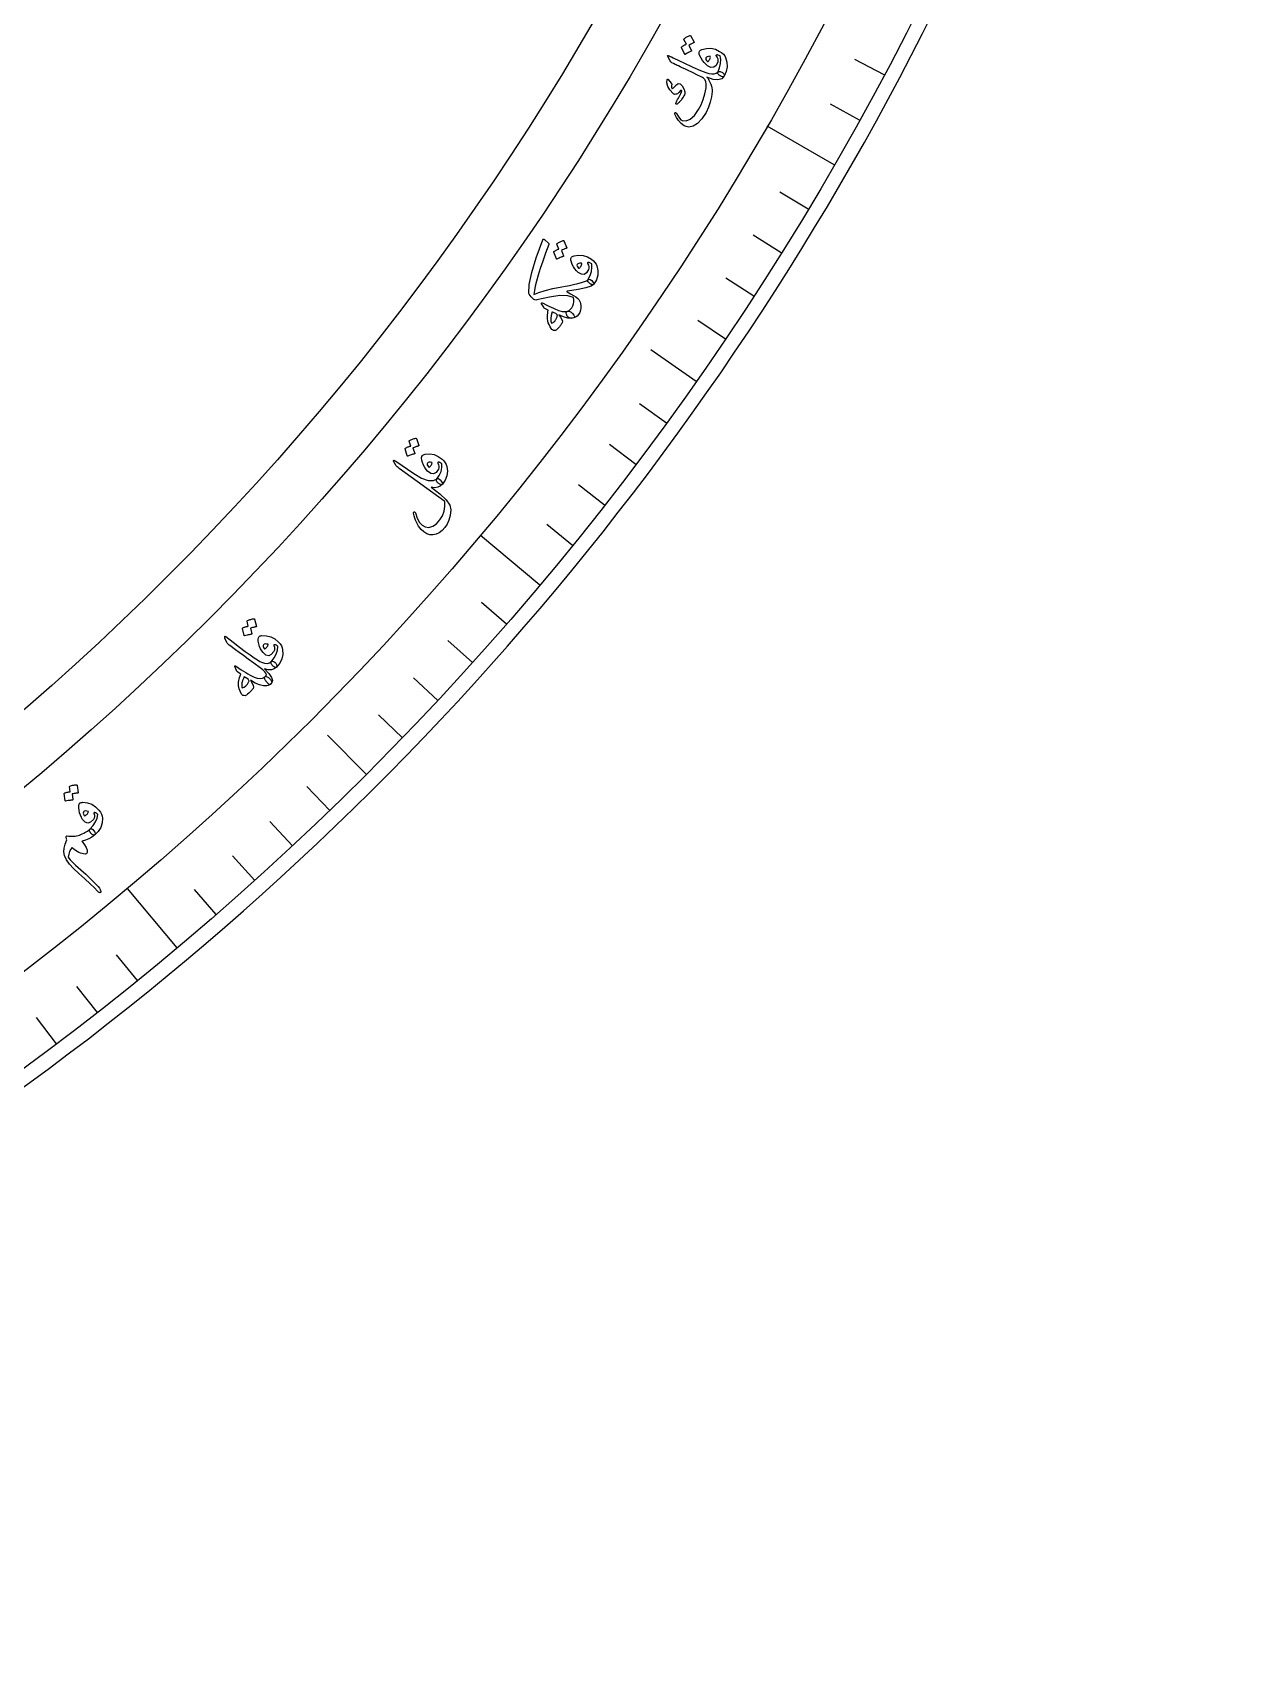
# Model space of a CAD drawing. Header units: millimetres. Extents: x -91 to 91, y -91 to 116.
# Drawn here: x 53.74 to 91, y -91 to -41.19 of the extents above; entities that cross this region are included whole.
import ezdxf

# ---------------------------------------------------------------- set-up
doc = ezdxf.new("R2010")
doc.units = ezdxf.units.MM
for name, color, linetype in [('CUT_OUTER', 1, 'Continuous'), ('ENGRAVE', 7, 'Continuous'), ('ENGRAVE_FINE', 8, 'Continuous'), ('TEXT', 5, 'Continuous')]:
    doc.layers.add(name, color=color, linetype=linetype)

msp = doc.modelspace()

# ---------------------------------------------------------------- linework, layer by layer
at = {"layer": 'CUT_OUTER'}
msp.add_arc((0, 0), 91, 177.91058, 3.515654, dxfattribs=at)
at = {"layer": 'ENGRAVE'}
for points in [[(78.4064, -45.2679), (76.3432, -44.0768)], [(74.1627, -51.9293), (72.7687, -50.9532)], [(69.3545, -58.1954), (67.5295, -56.664)], [(64.0185, -64.0185), (62.8153, -62.8153)], [(58.1954, -69.3545), (56.664, -67.5295)]]:
    msp.add_lwpolyline(points, dxfattribs=at)
for radius in [90.5359, 88.1535, 83.7291, 81.9]:
    msp.add_circle((0, 0), radius, dxfattribs=at)
at = {"layer": 'ENGRAVE_FINE'}
for points in [[(79.9385, -42.504), (79.0369, -42.0247)], [(79.1845, -43.8927), (78.2915, -43.3977)], [(77.6044, -46.6294), (76.7292, -46.1036)], [(76.7788, -47.9767), (75.9129, -47.4357)], [(75.9298, -49.3094), (75.0735, -48.7533)], [(75.0577, -50.627), (74.2112, -50.0561)], [(73.2451, -53.2157), (72.4191, -52.6155)], [(72.3052, -54.4859), (71.4898, -53.8714)], [(71.3433, -55.7395), (70.5387, -55.1109)], [(70.3596, -56.9761), (69.5661, -56.3335)], [(68.3283, -59.3969), (67.5577, -58.727)], [(67.2813, -60.5803), (66.5225, -59.8971)], [(66.2138, -61.7453), (65.467, -61.049)], [(65.1261, -62.8915), (64.3916, -62.1823)], [(62.8915, -65.1261), (62.1823, -64.3916)], [(61.7453, -66.2138), (61.049, -65.467)], [(60.5803, -67.2813), (59.8971, -66.5225)], [(59.3969, -68.3283), (58.727, -67.5577)], [(56.9761, -70.3596), (56.3335, -69.5661)], [(55.7395, -71.3433), (55.1109, -70.5387)], [(54.4859, -72.3052), (53.8714, -71.4898)]]:
    msp.add_lwpolyline(points, dxfattribs=at)
at = {"layer": 'TEXT'}
for points in [[(73.7848, -41.4096), (73.7835, -41.4053), (73.784, -41.4006), (73.7862, -41.3953), (73.7902, -41.3896), (73.8104, -41.3727), (73.8312, -41.3568), (73.8523, -41.3422), (73.8739, -41.3286), (73.8962, -41.3162), (73.9194, -41.3047), (73.9434, -41.2943), (73.9683, -41.2849), (73.9748, -41.2841), (73.9805, -41.2853), (73.9854, -41.2886), (73.9895, -41.2939), (74.0994, -41.4938), (74.1, -41.4979), (74.0976, -41.5021), (74.0923, -41.5065), (74.0839, -41.5111), (74.0771, -41.5136), (74.0671, -41.5182), (74.0539, -41.5251), (74.0374, -41.5341), (74.0175, -41.5453), (73.994, -41.5588), (73.9668, -41.5746), (73.9359, -41.5926), (74.0198, -41.7497), (74.0216, -41.7558), (74.0198, -41.7613), (74.0143, -41.7662), (74.0052, -41.7704), (73.9973, -41.7741), (73.9851, -41.7801), (73.9687, -41.7884), (73.9481, -41.799), (73.9231, -41.8122), (73.8936, -41.8282), (73.8595, -41.8471), (73.8209, -41.8688), (73.8156, -41.8704), (73.8114, -41.87), (73.8083, -41.8677), (73.8063, -41.8635), (73.7054, -41.6647), (73.7042, -41.6604), (73.7047, -41.6556), (73.7069, -41.6504), (73.7108, -41.6447), (73.7272, -41.6298), (73.7442, -41.6159), (73.7619, -41.6032), (73.7803, -41.5916), (73.7991, -41.5809), (73.8184, -41.5712), (73.838, -41.5624), (73.8581, -41.5546)], [(74.2623, -41.7704), (74.273, -41.7565), (74.2891, -41.7434), (74.3106, -41.7312), (74.3374, -41.7198), (74.4782, -41.6853), (74.6159, -41.6834), (74.7507, -41.7142), (74.8825, -41.7777), (74.9451, -41.8215), (74.9966, -41.8683), (75.0369, -41.9181), (75.0662, -41.9708), (75.1082, -42.1122), (75.1153, -42.2539), (75.0875, -42.3955), (75.0248, -42.537), (75.014, -42.5487), (74.9979, -42.5548), (74.9765, -42.5554), (74.9499, -42.5504), (74.936, -42.5462), (74.9223, -42.5409), (74.909, -42.5345), (74.8959, -42.527), (74.8833, -42.5189), (74.8715, -42.5106), (74.8605, -42.5023), (74.8503, -42.4938), (74.8341, -42.4767), (74.8245, -42.4594), (74.8217, -42.4418), (74.8256, -42.424), (74.8818, -42.2839), (74.9131, -42.1526), (74.9195, -42.0301), (74.9012, -41.9164), (74.8678, -41.9027), (74.8404, -41.8934), (74.8189, -41.8885), (74.8034, -41.8879), (74.7887, -41.8896), (74.7781, -41.8927), (74.7713, -41.8973), (74.7685, -41.9034), (74.7676, -41.9082), (74.7677, -41.9125), (74.7689, -41.9162), (74.7711, -41.9194), (74.803, -41.9654), (74.822, -42.0107), (74.8283, -42.0555), (74.8217, -42.0997), (74.7704, -42.2098), (74.7007, -42.2661), (74.6129, -42.2685), (74.507, -42.2171), (74.4533, -42.175), (74.4024, -42.1228), (74.3543, -42.0606), (74.3088, -41.9884), (74.2736, -41.9194), (74.2541, -41.8601), (74.2503, -41.8105), (74.2623, -41.7704)], [(73.2914, -41.9344), (73.2831, -41.9153), (73.2841, -41.9049), (73.2945, -41.9031), (73.3142, -41.9099), (73.3314, -41.9178), (73.3596, -41.9311), (73.3988, -41.9499), (73.4491, -41.974), (73.5104, -42.0033), (73.583, -42.0378), (73.6667, -42.0774), (73.7616, -42.1221), (74.0596, -42.26), (74.2906, -42.3621), (74.4545, -42.4283), (74.5512, -42.4587), (74.6421, -42.4697), (74.7183, -42.4673), (74.7799, -42.4513), (74.8268, -42.4218), (74.847, -42.4068), (74.8691, -42.3988), (74.8931, -42.3977), (74.919, -42.4036), (74.9446, -42.4146), (74.9676, -42.4289), (74.988, -42.4465), (75.0058, -42.4674), (75.0194, -42.4885), (75.0273, -42.5068), (75.0295, -42.5222), (75.0261, -42.5347), (74.9463, -42.6189), (74.8307, -42.6531), (74.6794, -42.6374), (74.4925, -42.5717), (74.5245, -42.6168), (74.5544, -42.6673), (74.5823, -42.7233), (74.6081, -42.7848), (74.6278, -42.8439), (74.6412, -42.9009), (74.6485, -42.9559), (74.6496, -43.0089), (74.632, -43.1743), (74.5949, -43.3371), (74.5384, -43.4974), (74.4625, -43.6549), (74.3353, -43.8562), (74.204, -43.9981), (74.0691, -44.0807), (73.9307, -44.1041), (73.8924, -44.0994), (73.8569, -44.0913), (73.8242, -44.0796), (73.7944, -44.0644), (73.6975, -43.9915), (73.6169, -43.9073), (73.5527, -43.8119), (73.5048, -43.7052), (73.5024, -43.6961), (73.502, -43.6874), (73.5036, -43.6791), (73.5072, -43.6712), (73.5117, -43.6658), (73.5175, -43.6626), (73.5245, -43.6616), (73.5329, -43.6629), (73.5399, -43.6669), (73.5467, -43.6733), (73.5531, -43.6821), (73.5592, -43.6933), (73.6037, -43.7742), (73.6462, -43.8359), (73.6868, -43.8784), (73.7255, -43.9016), (73.8522, -43.914), (73.9795, -43.8628), (74.1074, -43.7479), (74.2354, -43.5691), (74.3143, -43.4196), (74.3794, -43.2584), (74.4306, -43.0856), (74.4678, -42.9012), (74.4725, -42.8359), (74.4685, -42.7737), (74.4557, -42.7146), (74.4341, -42.6585), (74.4235, -42.642), (74.4061, -42.6242), (74.3817, -42.6049), (74.3505, -42.5843), (74.2958, -42.553), (74.2022, -42.5052), (74.0696, -42.4409), (73.8981, -42.3601), (73.8083, -42.3182), (73.7306, -42.2819), (73.6653, -42.2515), (73.6123, -42.2268), (73.5713, -42.2077), (73.542, -42.194), (73.5244, -42.1858), (73.5185, -42.1831), (73.4586, -42.154), (73.4121, -42.1257), (73.3791, -42.0982), (73.3595, -42.0716)], [(74.4608, -41.9781), (74.4546, -42.0036), (74.4614, -42.0301), (74.481, -42.0578), (74.5135, -42.0865), (74.5194, -42.0897), (74.5238, -42.0916), (74.5267, -42.0923), (74.5281, -42.0918), (74.5461, -42.0726), (74.5617, -42.0517), (74.575, -42.0292), (74.5859, -42.0049), (74.593, -41.9821), (74.5962, -41.9619), (74.5954, -41.9441), (74.5907, -41.9289), (74.5411, -41.9338), (74.5029, -41.9436), (74.4761, -41.9583), (74.4608, -41.9781)], [(73.2712, -42.6416), (73.2741, -42.6378), (73.2778, -42.6352), (73.2823, -42.6338), (73.2876, -42.6336), (73.2915, -42.6348), (73.2954, -42.6367), (73.2992, -42.6393), (73.303, -42.6426), (73.393, -42.7562), (73.4015, -42.7686), (73.4072, -42.7798), (73.41, -42.7896), (73.4098, -42.7981), (73.4017, -42.83), (73.3984, -42.8593), (73.3999, -42.8859), (73.4064, -42.9099), (73.4126, -42.9176), (73.4235, -42.9185), (73.4391, -42.9126), (73.4593, -42.9), (73.4707, -42.8903), (73.4821, -42.88), (73.4934, -42.8691), (73.5046, -42.8577), (73.5159, -42.8456), (73.5274, -42.8326), (73.5389, -42.8188), (73.5506, -42.8041), (73.606, -42.7622), (73.6641, -42.7722), (73.7247, -42.8341), (73.7878, -42.948), (73.8027, -42.9886), (73.8115, -43.0249), (73.8143, -43.057), (73.8111, -43.0849), (73.802, -43.1122), (73.7844, -43.1471), (73.7583, -43.1895), (73.7237, -43.2394), (73.7054, -43.2645), (73.6872, -43.2878), (73.6689, -43.3092), (73.6505, -43.3288), (73.6326, -43.3467), (73.6154, -43.3633), (73.5991, -43.3785), (73.5836, -43.3923), (73.5715, -43.3993), (73.5603, -43.4029), (73.5501, -43.4029), (73.5409, -43.3995), (73.5331, -43.393), (73.5293, -43.3853), (73.5297, -43.3763), (73.5341, -43.366), (73.5499, -43.3344), (73.5685, -43.2988), (73.5897, -43.2593), (73.6135, -43.2159), (73.658, -43.1348), (73.6896, -43.0697), (73.7085, -43.0206), (73.7147, -42.9875), (73.7142, -42.9825), (73.7119, -42.9785), (73.7078, -42.9758), (73.7019, -42.9742), (73.6976, -42.9743), (73.6926, -42.9761), (73.687, -42.9798), (73.6807, -42.9853), (73.6283, -43.0397), (73.6051, -43.0617), (73.582, -43.0785), (73.5589, -43.0903), (73.5358, -43.0969), (73.5116, -43.0998), (73.4899, -43.0972), (73.4707, -43.089), (73.454, -43.0754), (73.3533, -42.9629), (73.2892, -42.8531), (73.2619, -42.746), (73.2712, -42.6416)], [(69.4403, -47.5677), (69.4446, -47.5622), (69.4493, -47.558), (69.4541, -47.555), (69.4593, -47.5535), (69.4673, -47.5527), (69.4759, -47.555), (69.4852, -47.5604), (69.495, -47.5688), (69.6244, -47.6908), (69.6297, -47.6973), (69.6326, -47.7047), (69.6328, -47.713), (69.6305, -47.7223), (69.5295, -47.989), (69.4405, -48.2342), (69.3635, -48.4579), (69.299, -48.6601), (69.247, -48.8409), (69.2079, -49.0001), (69.1819, -49.1378), (69.169, -49.2539), (69.3228, -49.1893), (69.517, -49.1296), (69.7514, -49.0745), (70.0263, -49.0237), (70.1406, -49.0026), (70.2606, -48.9783), (70.3862, -48.9507), (70.5174, -48.9198), (70.6372, -48.8885), (70.7285, -48.8598), (70.7911, -48.8337), (70.8252, -48.8103), (70.8618, -48.7875), (70.9026, -48.7923), (70.9474, -48.8247), (70.9964, -48.8848), (71.0079, -48.9035), (71.0146, -48.919), (71.0166, -48.9313), (71.0138, -48.9403), (70.9322, -48.9987), (70.7699, -49.0538), (70.5272, -49.1048), (70.2041, -49.1513), (70.1905, -49.1578), (70.1836, -49.164), (70.1835, -49.17), (70.1902, -49.1756), (70.2976, -49.2303), (70.3879, -49.2815), (70.4612, -49.3293), (70.5175, -49.3738), (70.5476, -49.4114), (70.572, -49.4501), (70.5905, -49.4899), (70.6033, -49.5307), (70.6158, -49.6046), (70.6162, -49.6751), (70.6045, -49.7422), (70.5807, -49.806), (70.5441, -49.8706), (70.5015, -49.9203), (70.453, -49.9553), (70.3985, -49.9753), (70.3268, -49.9854), (70.2684, -49.9794), (70.2234, -49.9574), (70.1917, -49.9194), (70.1678, -49.8656), (70.1618, -49.823), (70.1737, -49.7914), (70.2034, -49.771), (70.2541, -49.7448), (70.2984, -49.7084), (70.3361, -49.6619), (70.3672, -49.6054), (70.3892, -49.5433), (70.3992, -49.4803), (70.3974, -49.4165), (70.3838, -49.3517), (70.2079, -49.2964), (69.9625, -49.2905), (69.6478, -49.3333), (69.2637, -49.4236), (69.2312, -49.4278), (69.1998, -49.4222), (69.1695, -49.4069), (69.1402, -49.3819), (69.0871, -49.327), (69.0486, -49.2825), (69.0245, -49.2483), (69.0149, -49.2245), (69.0257, -48.9488), (69.1009, -48.5823), (69.239, -48.1247), (69.4382, -47.5753), (69.4387, -47.5743), (69.4391, -47.5733), (69.4393, -47.5724), (69.4392, -47.5715), (69.4392, -47.5706), (69.4393, -47.5697), (69.4397, -47.5687), (69.4403, -47.5677)], [(69.8786, -47.7067), (69.8778, -47.7023), (69.8787, -47.6976), (69.8813, -47.6926), (69.8858, -47.6872), (69.9074, -47.6721), (69.9295, -47.6581), (69.9518, -47.6454), (69.9745, -47.6338), (69.9978, -47.6233), (70.0219, -47.614), (70.0467, -47.6057), (70.0724, -47.5985), (70.0789, -47.5982), (70.0845, -47.5999), (70.0891, -47.6036), (70.0927, -47.6093), (70.1847, -47.818), (70.185, -47.8222), (70.1822, -47.8262), (70.1765, -47.8301), (70.1677, -47.8339), (70.1608, -47.8358), (70.1504, -47.8396), (70.1366, -47.8452), (70.1194, -47.8528), (70.0986, -47.8622), (70.074, -47.8736), (70.0455, -47.8869), (70.0132, -47.9022), (70.083, -48.066), (70.0843, -48.0723), (70.082, -48.0776), (70.0761, -48.082), (70.0666, -48.0854), (70.0584, -48.0883), (70.0458, -48.0933), (70.0287, -48.1001), (70.0073, -48.1089), (69.9812, -48.1198), (69.9504, -48.1332), (69.9148, -48.149), (69.8744, -48.1673), (69.869, -48.1683), (69.8649, -48.1676), (69.862, -48.165), (69.8604, -48.1607), (69.7772, -47.9538), (69.7764, -47.9494), (69.7773, -47.9447), (69.78, -47.9397), (69.7844, -47.9344), (69.802, -47.9209), (69.8202, -47.9086), (69.8389, -47.8975), (69.8582, -47.8875), (69.878, -47.8786), (69.898, -47.8706), (69.9183, -47.8635), (69.939, -47.8575)], [(70.3227, -48.1078), (70.3347, -48.0949), (70.3518, -48.0833), (70.3743, -48.073), (70.402, -48.064), (70.5452, -48.042), (70.6826, -48.0521), (70.8142, -48.0946), (70.9399, -48.1694), (70.9984, -48.2185), (71.0456, -48.2696), (71.0815, -48.3227), (71.106, -48.3778), (71.1355, -48.5224), (71.1302, -48.6641), (71.0901, -48.8027), (71.0153, -48.9382), (71.0035, -48.9489), (70.9869, -48.9536), (70.9656, -48.9523), (70.9395, -48.945), (70.926, -48.9396), (70.9129, -48.9332), (70.9001, -48.9256), (70.8877, -48.917), (70.8759, -48.9078), (70.8649, -48.8985), (70.8547, -48.8892), (70.8452, -48.8799), (70.8305, -48.8615), (70.8226, -48.8433), (70.8213, -48.8256), (70.8267, -48.8082), (70.895, -48.6736), (70.9376, -48.5455), (70.9548, -48.424), (70.9464, -48.3092), (70.9144, -48.2926), (70.8879, -48.2809), (70.8669, -48.2741), (70.8515, -48.2723), (70.8368, -48.2726), (70.8259, -48.2748), (70.8187, -48.2788), (70.8153, -48.2846), (70.8141, -48.2893), (70.8138, -48.2936), (70.8147, -48.2974), (70.8166, -48.3008), (70.8443, -48.3494), (70.8593, -48.3962), (70.8616, -48.4414), (70.8512, -48.4848), (70.7904, -48.59), (70.7161, -48.64), (70.6285, -48.6347), (70.5274, -48.5742), (70.4776, -48.5276), (70.4315, -48.4712), (70.389, -48.405), (70.3501, -48.329), (70.321, -48.2573), (70.3068, -48.1965), (70.3073, -48.1467), (70.3227, -48.1078)], [(70.5023, -48.3321), (70.494, -48.3569), (70.4984, -48.384), (70.5155, -48.4132), (70.5454, -48.4447), (70.551, -48.4484), (70.5552, -48.4507), (70.558, -48.4517), (70.5594, -48.4513), (70.579, -48.4337), (70.5964, -48.4143), (70.6116, -48.393), (70.6246, -48.3697), (70.6337, -48.3477), (70.6387, -48.3278), (70.6394, -48.3101), (70.636, -48.2945), (70.5862, -48.295), (70.5473, -48.3014), (70.5193, -48.3138), (70.5023, -48.3321)], [(70.2069, -49.7704), (70.2408, -49.7664), (70.2765, -49.7767), (70.3143, -49.8013), (70.354, -49.8402), (70.3935, -49.8909), (70.4143, -49.93), (70.4165, -49.9575), (70.4, -49.9733), (70.314, -49.9897), (70.2072, -49.9799), (70.0796, -49.9437), (69.9314, -49.8813), (69.9903, -49.9575), (70.0281, -50.0216), (70.045, -50.0735), (70.0409, -50.1132), (70.0328, -50.1303), (70.0231, -50.148), (70.0117, -50.1663), (69.9987, -50.1852), (69.9845, -50.2047), (69.9694, -50.225), (69.9533, -50.246), (69.9363, -50.2678), (69.9042, -50.3045), (69.8768, -50.332), (69.854, -50.3502), (69.836, -50.3592), (69.799, -50.3629), (69.7679, -50.359), (69.7427, -50.3474), (69.7233, -50.3283), (69.6719, -50.2468), (69.6338, -50.1805), (69.6091, -50.1294), (69.5978, -50.0934), (69.5921, -50.0522), (69.5885, -50.0103), (69.5869, -49.9678), (69.5874, -49.9246), (69.5899, -49.8804), (69.5946, -49.8349), (69.6014, -49.7879), (69.6103, -49.7396), (69.5222, -49.6922), (69.504, -49.6823), (69.4892, -49.6717), (69.4776, -49.6603), (69.4692, -49.6481), (69.407, -49.5383), (69.4019, -49.521), (69.4086, -49.513), (69.4271, -49.5142), (69.4574, -49.5245), (69.5456, -49.5692), (69.6269, -49.6096), (69.7012, -49.6457), (69.7686, -49.6777), (69.829, -49.7051), (69.8826, -49.7277), (69.9293, -49.7453), (69.9691, -49.758), (70.0386, -49.7742), (70.1014, -49.7816), (70.1575, -49.7804), (70.2069, -49.7704)], [(69.7322, -49.7923), (69.702, -49.8975), (69.689, -49.9905), (69.6932, -50.0713), (69.7148, -50.1399), (69.7364, -50.1317), (69.759, -50.1176), (69.7828, -50.0976), (69.8077, -50.0717), (69.8203, -50.0556), (69.8324, -50.0388), (69.8439, -50.0215), (69.8549, -50.0036), (69.865, -49.9849), (69.8741, -49.9653), (69.8821, -49.9446), (69.889, -49.923), (69.8902, -49.8934), (69.875, -49.8661), (69.8432, -49.841), (69.7949, -49.8183), (69.7714, -49.8097), (69.7531, -49.8025), (69.74, -49.7967), (69.7322, -49.7923)], [(65.3314, -53.7658), (65.3309, -53.7614), (65.3322, -53.7568), (65.3353, -53.752), (65.3402, -53.7471), (65.3631, -53.734), (65.3863, -53.7221), (65.4097, -53.7113), (65.4334, -53.7018), (65.4575, -53.6935), (65.4823, -53.6863), (65.5078, -53.6803), (65.534, -53.6754), (65.5405, -53.6757), (65.5459, -53.6779), (65.5502, -53.682), (65.5533, -53.688), (65.6262, -53.9041), (65.6261, -53.9083), (65.623, -53.912), (65.6169, -53.9154), (65.6079, -53.9184), (65.6008, -53.9197), (65.5901, -53.9225), (65.5759, -53.9269), (65.5581, -53.9329), (65.5366, -53.9404), (65.511, -53.9496), (65.4814, -53.9603), (65.4479, -53.9726), (65.5027, -54.142), (65.5035, -54.1484), (65.5007, -54.1535), (65.4945, -54.1573), (65.4847, -54.1598), (65.4763, -54.1621), (65.4633, -54.1658), (65.4457, -54.1711), (65.4235, -54.1779), (65.3966, -54.1865), (65.3647, -54.1971), (65.3278, -54.2096), (65.2859, -54.2242), (65.2805, -54.2248), (65.2764, -54.2237), (65.2738, -54.2209), (65.2726, -54.2164), (65.2082, -54.0029), (65.2078, -53.9985), (65.2091, -53.9939), (65.2122, -53.9891), (65.2171, -53.9842), (65.2359, -53.9724), (65.2551, -53.9618), (65.2747, -53.9524), (65.2949, -53.9441), (65.3153, -53.937), (65.336, -53.9308), (65.3569, -53.9256), (65.3779, -53.9214)], [(65.7378, -54.2051), (65.7508, -54.1933), (65.769, -54.1833), (65.7923, -54.175), (65.8207, -54.1685), (65.9653, -54.1594), (66.1012, -54.1818), (66.2285, -54.2358), (66.347, -54.3216), (66.4009, -54.3758), (66.4433, -54.4309), (66.4743, -54.487), (66.4938, -54.544), (66.5102, -54.6907), (66.4922, -54.8314), (66.4399, -54.9659), (66.3533, -55.0941), (66.3406, -55.1037), (66.3236, -55.1069), (66.3025, -55.1037), (66.2772, -55.0941), (66.2642, -55.0875), (66.2517, -55.0799), (66.2397, -55.0713), (66.2281, -55.0616), (66.2172, -55.0513), (66.207, -55.0411), (66.1977, -55.031), (66.1891, -55.0208), (66.1762, -55.0011), (66.1698, -54.9824), (66.1701, -54.9646), (66.1771, -54.9478), (66.2571, -54.8198), (66.3111, -54.696), (66.339, -54.5765), (66.3409, -54.4615), (66.3105, -54.4421), (66.2852, -54.4281), (66.2649, -54.4194), (66.2497, -54.4162), (66.235, -54.4152), (66.2239, -54.4164), (66.2165, -54.4198), (66.2126, -54.4252), (66.2109, -54.4298), (66.2103, -54.434), (66.2108, -54.4379), (66.2124, -54.4415), (66.2357, -54.4924), (66.2464, -54.5404), (66.2447, -54.5855), (66.2304, -54.6278), (66.1605, -54.7272), (66.082, -54.7704), (65.9952, -54.7572), (65.8999, -54.6879), (65.8545, -54.637), (65.8136, -54.5767), (65.7772, -54.507), (65.7452, -54.4279), (65.7227, -54.3538), (65.7139, -54.292), (65.719, -54.2424), (65.7378, -54.2051)], [(65.4741, -54.7657), (65.7129, -54.9065), (65.9163, -54.9787), (66.084, -54.9821), (66.2159, -54.9169), (66.2312, -54.9184), (66.2526, -54.9325), (66.2801, -54.959), (66.3138, -54.9982), (66.3392, -55.0304), (66.3545, -55.0568), (66.3597, -55.0774), (66.3549, -55.0921), (66.2893, -55.1511), (66.2103, -55.1864), (66.1178, -55.1979), (66.012, -55.1857), (66.2794, -55.3915), (66.4683, -55.5763), (66.5783, -55.7403), (66.6094, -55.8835), (66.5876, -56.0515), (66.55, -56.1981), (66.4966, -56.323), (66.4275, -56.4264), (66.3427, -56.5161), (66.2533, -56.5828), (66.1596, -56.6266), (66.0616, -56.6474), (65.9636, -56.6439), (65.87, -56.6147), (65.7807, -56.5598), (65.6959, -56.4794), (65.656, -56.4302), (65.6191, -56.3775), (65.5852, -56.3212), (65.5544, -56.2614), (65.5266, -56.198), (65.502, -56.1309), (65.4806, -56.06), (65.4624, -55.9854), (65.4616, -55.976), (65.4628, -55.9673), (65.4658, -55.9594), (65.4707, -55.9522), (65.4761, -55.9474), (65.4823, -55.9445), (65.4894, -55.9436), (65.4972, -55.9446), (65.505, -55.9481), (65.5115, -55.9543), (65.517, -55.9634), (65.5213, -55.9753), (65.5789, -56.1401), (65.648, -56.2666), (65.7287, -56.3546), (65.8211, -56.4039), (65.9393, -56.4177), (66.0548, -56.3861), (66.1674, -56.3092), (66.277, -56.1868), (66.3534, -56.0611), (66.4047, -55.9253), (66.4309, -55.7795), (66.4319, -55.6238), (65.0272, -54.6054), (64.9938, -54.5809), (64.9667, -54.5587), (64.9459, -54.539), (64.9314, -54.5217), (64.8451, -54.3869), (64.8468, -54.3646), (64.8593, -54.3562), (64.8825, -54.3617), (64.9164, -54.3811)], [(65.8966, -54.4445), (65.886, -54.4685), (65.888, -54.4959), (65.9025, -54.5265), (65.9294, -54.5606), (65.9347, -54.5647), (65.9386, -54.5674), (65.9414, -54.5686), (65.9428, -54.5684), (65.9639, -54.5526), (65.9829, -54.5348), (66, -54.5149), (66.015, -54.493), (66.0261, -54.4718), (66.0328, -54.4525), (66.0351, -54.4349), (66.0331, -54.419), (65.9834, -54.415), (65.9441, -54.418), (65.9152, -54.4278), (65.8966, -54.4445)], [(60.3501, -59.3027), (60.3501, -59.2983), (60.3518, -59.2938), (60.3553, -59.2893), (60.3606, -59.2848), (60.3846, -59.2738), (60.4087, -59.2639), (60.433, -59.2553), (60.4574, -59.2479), (60.4822, -59.2417), (60.5075, -59.2368), (60.5334, -59.233), (60.5599, -59.2305), (60.5664, -59.2314), (60.5716, -59.234), (60.5755, -59.2385), (60.5781, -59.2447), (60.6317, -59.4664), (60.6312, -59.4705), (60.6278, -59.474), (60.6215, -59.4768), (60.6122, -59.479), (60.605, -59.4796), (60.5941, -59.4815), (60.5796, -59.4847), (60.5613, -59.4891), (60.5392, -59.4947), (60.5129, -59.5015), (60.4825, -59.5096), (60.448, -59.5189), (60.4878, -59.6925), (60.488, -59.6989), (60.4848, -59.7037), (60.4782, -59.707), (60.4683, -59.7087), (60.4596, -59.7102), (60.4464, -59.7128), (60.4284, -59.7165), (60.4057, -59.7213), (60.3781, -59.7275), (60.3454, -59.7352), (60.3076, -59.7445), (60.2646, -59.7553), (60.2591, -59.7554), (60.2552, -59.754), (60.2528, -59.7509), (60.252, -59.7463), (60.2067, -59.5281), (60.2066, -59.5236), (60.2083, -59.5191), (60.2119, -59.5146), (60.2172, -59.5102), (60.2369, -59.5001), (60.2569, -59.4912), (60.2773, -59.4835), (60.2981, -59.4771), (60.3191, -59.4718), (60.3402, -59.4675), (60.3615, -59.4641), (60.3829, -59.4618)], [(60.9131, -61.1304), (60.891, -61.0901), (60.8801, -61.0574), (60.8804, -61.0323), (60.892, -61.015), (60.9132, -60.9967), (60.9282, -60.9797), (60.9368, -60.9641), (60.9391, -60.9499), (60.9253, -60.9077), (60.8892, -60.8585), (60.8308, -60.8024), (60.7501, -60.7393), (60.5557, -60.5976), (60.3829, -60.4712), (60.2317, -60.3602), (60.1019, -60.2644), (59.9936, -60.1843), (59.9065, -60.1197), (59.8406, -60.0708), (59.7959, -60.0377), (59.7675, -60.0145), (59.7452, -59.9939), (59.7289, -59.9758), (59.7187, -59.9601), (59.6643, -59.8274), (59.658, -59.7909), (59.6608, -59.7707), (59.673, -59.7669), (59.6944, -59.7795), (59.9166, -59.952), (60.1146, -60.103), (60.2883, -60.2326), (60.4377, -60.3409), (60.5626, -60.4282), (60.6629, -60.4949), (60.7386, -60.5409), (60.7897, -60.5664), (60.8862, -60.5958), (60.9685, -60.6032), (61.0366, -60.5888), (61.0904, -60.5526), (61.1076, -60.5414), (61.1287, -60.5384), (61.1536, -60.5438), (61.1824, -60.5574), (61.2059, -60.5733), (61.2258, -60.5923), (61.2421, -60.6145), (61.2548, -60.6399), (61.2622, -60.6641), (61.2643, -60.6845), (61.2613, -60.7011), (61.2531, -60.7139), (61.1801, -60.768), (61.0944, -60.796), (60.9961, -60.7978), (60.8852, -60.7733), (61.0162, -60.9128), (61.0954, -61.0329), (61.123, -61.1336), (61.0988, -61.2149), (61.0867, -61.2301), (61.0742, -61.2412), (61.0613, -61.2482), (61.048, -61.2512), (61.0315, -61.2503), (61.0146, -61.244), (60.9973, -61.2323), (60.9795, -61.2152), (60.9706, -61.2044), (60.9618, -61.1938), (60.9531, -61.1832), (60.9445, -61.1728), (60.9362, -61.1624), (60.9282, -61.1518), (60.9205, -61.1412), (60.9131, -61.1304)], [(60.7164, -59.776), (60.7304, -59.7654), (60.7493, -59.757), (60.7733, -59.7509), (60.8021, -59.7469), (60.947, -59.7505), (61.0804, -59.7848), (61.2025, -59.8498), (61.313, -59.9456), (61.3619, -60.0044), (61.3993, -60.063), (61.4252, -60.1216), (61.4396, -60.1801), (61.4431, -60.3277), (61.4128, -60.4662), (61.3489, -60.5956), (61.2513, -60.7157), (61.2378, -60.7241), (61.2207, -60.7258), (61.1999, -60.7208), (61.1755, -60.709), (61.1632, -60.7013), (61.1514, -60.6927), (61.1401, -60.683), (61.1295, -60.6723), (61.1195, -60.6611), (61.1103, -60.6501), (61.1019, -60.6391), (61.0942, -60.6283), (61.083, -60.6075), (61.0784, -60.5883), (61.0802, -60.5706), (61.0886, -60.5544), (61.1796, -60.434), (61.2443, -60.3154), (61.2826, -60.1989), (61.2946, -60.0844), (61.2661, -60.0624), (61.2421, -60.0463), (61.2226, -60.0359), (61.2077, -60.0313), (61.1932, -60.0291), (61.1821, -60.0293), (61.1743, -60.0319), (61.17, -60.037), (61.1679, -60.0414), (61.1669, -60.0456), (61.1671, -60.0496), (61.1683, -60.0533), (61.187, -60.1059), (61.1935, -60.1547), (61.1878, -60.1995), (61.1699, -60.2404), (61.0915, -60.3333), (61.0096, -60.3694), (60.9242, -60.3486), (60.8354, -60.2712), (60.7946, -60.2165), (60.7592, -60.1529), (60.7291, -60.0802), (60.7042, -59.9986), (60.6883, -59.9228), (60.685, -59.8605), (60.6943, -59.8116), (60.7164, -59.776)], [(60.8535, -60.0285), (60.8409, -60.0515), (60.8404, -60.0789), (60.8521, -60.1107), (60.876, -60.147), (60.8808, -60.1516), (60.8846, -60.1546), (60.8872, -60.156), (60.8886, -60.1559), (60.911, -60.1421), (60.9316, -60.126), (60.9503, -60.1077), (60.9672, -60.0872), (60.9801, -60.0671), (60.9885, -60.0484), (60.9923, -60.031), (60.9917, -60.0151), (60.9426, -60.0068), (60.9032, -60.0062), (60.8735, -60.0135), (60.8535, -60.0285)], [(60.562, -61.0238), (60.6581, -61.0586), (60.7452, -61.0687), (60.8231, -61.0541), (60.892, -61.015), (60.9115, -61.0049), (60.934, -61.0036), (60.9593, -61.0111), (60.9876, -61.0274), (61.001, -61.0376), (61.0141, -61.0485), (61.0271, -61.0601), (61.0398, -61.0724), (61.0519, -61.0854), (61.0631, -61.0994), (61.0735, -61.1143), (61.0829, -61.13), (61.0968, -61.1575), (61.1043, -61.1805), (61.1056, -61.1991), (61.1006, -61.2131), (61.0703, -61.2433), (61.0357, -61.267), (60.9968, -61.2841), (60.9537, -61.2947), (60.8491, -61.2935), (60.7305, -61.2644), (60.5979, -61.2074), (60.4515, -61.1225), (60.5018, -61.2088), (60.5315, -61.2797), (60.5404, -61.3352), (60.5288, -61.3752), (60.5172, -61.3916), (60.5043, -61.4083), (60.4903, -61.4253), (60.4749, -61.4426), (60.4582, -61.4604), (60.44, -61.4788), (60.4203, -61.4976), (60.3992, -61.5171), (60.3591, -61.5515), (60.3263, -61.5761), (60.3009, -61.5908), (60.2827, -61.5956), (60.2448, -61.5949), (60.2139, -61.5864), (60.1901, -61.5701), (60.1734, -61.5459), (60.1334, -61.4587), (60.1046, -61.3889), (60.087, -61.3366), (60.0808, -61.3018), (60.0798, -61.2622), (60.0816, -61.2208), (60.086, -61.1776), (60.0931, -61.1327), (60.103, -61.086), (60.1155, -61.0376), (60.1306, -60.9873), (60.1485, -60.9353), (60.0661, -60.8736), (60.0567, -60.8657), (60.048, -60.8584), (60.0401, -60.8516), (60.033, -60.8454), (60.0269, -60.8396), (60.0221, -60.8339), (60.0185, -60.8283), (60.0161, -60.8228), (59.9681, -60.7021), (59.9642, -60.6836), (59.9722, -60.6766), (59.9921, -60.6811), (60.0238, -60.6972), (60.0957, -60.7491), (60.1664, -60.7977), (60.236, -60.843), (60.3043, -60.8851), (60.3712, -60.924), (60.4364, -60.9601), (60.5, -60.9934), (60.562, -61.0238)], [(60.2595, -61.0116), (60.2504, -61.0282), (60.2413, -61.0457), (60.2322, -61.0641), (60.2231, -61.0834), (60.2144, -61.1038), (60.2066, -61.1256), (60.1996, -61.1487), (60.1936, -61.1732), (60.1879, -61.1973), (60.1837, -61.2212), (60.1811, -61.245), (60.1801, -61.2685), (60.1808, -61.2917), (60.1833, -61.3144), (60.1875, -61.3368), (60.1936, -61.3587), (60.2535, -61.3366), (60.3087, -61.2965), (60.359, -61.2382), (60.4044, -61.1619), (60.4073, -61.1458), (60.4033, -61.1281), (60.3923, -61.1088), (60.3743, -61.0879)], [(54.886, -64.3931), (54.8863, -64.3887), (54.8884, -64.3844), (54.8923, -64.3802), (54.898, -64.3762), (54.9229, -64.3673), (54.9478, -64.3597), (54.9727, -64.3532), (54.9977, -64.348), (55.0229, -64.344), (55.0486, -64.3413), (55.0748, -64.3399), (55.1014, -64.3397), (55.1078, -64.3411), (55.1127, -64.3442), (55.1162, -64.349), (55.1182, -64.3555), (55.1521, -64.581), (55.1512, -64.5851), (55.1475, -64.5882), (55.1409, -64.5905), (55.1315, -64.5918), (55.1243, -64.5918), (55.1133, -64.5928), (55.0985, -64.5946), (55.0799, -64.5974), (55.0574, -64.601), (55.0306, -64.6055), (54.9997, -64.6109), (54.9645, -64.6171), (54.9888, -64.7936), (54.9884, -64.7999), (54.9848, -64.8045), (54.9779, -64.8071), (54.9679, -64.8079), (54.9592, -64.8086), (54.9457, -64.8101), (54.9275, -64.8122), (54.9045, -64.815), (54.8764, -64.8187), (54.8432, -64.8235), (54.8047, -64.8294), (54.7609, -64.8364), (54.7554, -64.836), (54.7516, -64.8342), (54.7495, -64.831), (54.7491, -64.8264), (54.7232, -64.6049), (54.7236, -64.6005), (54.7257, -64.5962), (54.7296, -64.592), (54.7353, -64.5881), (54.7558, -64.5797), (54.7766, -64.5727), (54.7976, -64.5668), (54.8188, -64.5623), (54.8402, -64.5588), (54.8616, -64.5564), (54.8831, -64.5549), (54.9046, -64.5545)], [(55.2091, -64.8969), (55.224, -64.8876), (55.2436, -64.8809), (55.268, -64.8768), (55.2971, -64.8754), (55.4411, -64.8918), (55.571, -64.9377), (55.6868, -65.0132), (55.7884, -65.1185), (55.832, -65.1813), (55.8641, -65.243), (55.8847, -65.3036), (55.8939, -65.3632), (55.8843, -65.5105), (55.842, -65.6458), (55.7669, -65.769), (55.6591, -65.8801), (55.6449, -65.8873), (55.6277, -65.8875), (55.6074, -65.8806), (55.5842, -65.8667), (55.5726, -65.858), (55.5616, -65.8483), (55.5512, -65.8377), (55.5416, -65.8261), (55.5326, -65.8141), (55.5244, -65.8023), (55.517, -65.7906), (55.5103, -65.7792), (55.501, -65.7575), (55.4981, -65.7379), (55.5015, -65.7204), (55.5113, -65.7051), (55.6125, -65.5931), (55.6874, -65.4808), (55.7358, -65.368), (55.7579, -65.2551), (55.7314, -65.2307), (55.7089, -65.2124), (55.6904, -65.2004), (55.676, -65.1945), (55.6617, -65.191), (55.6506, -65.1902), (55.6427, -65.1922), (55.6379, -65.1969), (55.6355, -65.2011), (55.6341, -65.2052), (55.6339, -65.2091), (55.6349, -65.2129), (55.6489, -65.267), (55.651, -65.3162), (55.6414, -65.3603), (55.6199, -65.3995), (55.5336, -65.4851), (55.4488, -65.5138), (55.3656, -65.4856), (55.284, -65.4007), (55.2482, -65.3426), (55.2185, -65.276), (55.1949, -65.201), (55.1773, -65.1175), (55.1681, -65.0406), (55.1704, -64.9782), (55.184, -64.9303), (55.2091, -64.8969)], [(55.3234, -65.1605), (55.3088, -65.1822), (55.306, -65.2095), (55.3148, -65.2422), (55.3354, -65.2805), (55.3398, -65.2855), (55.3433, -65.2888), (55.3457, -65.2905), (55.3472, -65.2905), (55.3707, -65.2787), (55.3926, -65.2645), (55.4129, -65.2479), (55.4315, -65.2289), (55.4461, -65.2101), (55.4561, -65.1922), (55.4615, -65.1752), (55.4623, -65.1593), (55.4141, -65.1467), (55.3749, -65.1426), (55.3446, -65.1472), (55.3234, -65.1605)], [(54.8152, -65.91), (54.8632, -65.9166), (54.9109, -65.9205), (54.9585, -65.9217), (55.0059, -65.9201), (55.0529, -65.9155), (55.0992, -65.9076), (55.145, -65.8965), (55.1901, -65.8821), (55.2343, -65.8654), (55.2773, -65.8472), (55.3191, -65.8275), (55.3596, -65.8063), (55.399, -65.7835), (55.4374, -65.7591), (55.4749, -65.7329), (55.5113, -65.7051), (55.5436, -65.6897), (55.5748, -65.6922), (55.6049, -65.7128), (55.634, -65.7513), (55.6582, -65.7965), (55.6704, -65.833), (55.6707, -65.8609), (55.6591, -65.8801), (55.5682, -65.9484), (55.4734, -66.0032), (55.3749, -66.0444), (55.2725, -66.0721), (55.2682, -66.0738), (55.2662, -66.0765), (55.2667, -66.08), (55.2696, -66.0845), (55.3472, -66.1807), (55.3989, -66.2691), (55.4249, -66.3496), (55.4249, -66.4223), (55.4178, -66.4417), (55.4059, -66.4556), (55.3893, -66.4638), (55.3681, -66.4663), (55.3182, -66.4619), (55.2681, -66.4519), (55.2177, -66.4363), (55.167, -66.4151), (55.1165, -66.388), (55.0665, -66.3547), (55.017, -66.3151), (54.968, -66.2694), (54.9227, -66.3204), (54.8874, -66.3865), (54.8622, -66.4678), (54.8469, -66.5644), (54.86, -66.5952), (54.9018, -66.6461), (54.9721, -66.7171), (55.0712, -66.8083), (55.2362, -66.9564), (55.3812, -67.089), (55.5061, -67.2063), (55.6109, -67.3083), (55.6955, -67.3946), (55.76, -67.4653), (55.8043, -67.5202), (55.8284, -67.5593), (55.8396, -67.5856), (55.8462, -67.6074), (55.8483, -67.6247), (55.8457, -67.6375), (55.8395, -67.6478), (55.8307, -67.654), (55.8194, -67.6561), (55.8055, -67.6542), (55.7904, -67.6483), (55.7752, -67.6388), (55.7599, -67.6256), (55.7445, -67.6088), (55.6471, -67.5052), (55.518, -67.3799), (55.3573, -67.2329), (55.165, -67.064), (55.005, -66.9152), (54.8793, -66.7742), (54.7878, -66.6408), (54.7303, -66.5153), (54.7089, -66.4039), (54.7138, -66.2865), (54.7448, -66.163), (54.802, -66.0334), (54.7934, -66.0104), (54.7868, -65.9882), (54.7821, -65.9669), (54.7794, -65.9464), (54.7797, -65.9283), (54.7858, -65.9163), (54.7976, -65.9101), (54.8152, -65.91)]]:
    msp.add_lwpolyline(points, close=True, dxfattribs=at)

doc.saveas('drawing.dxf')
